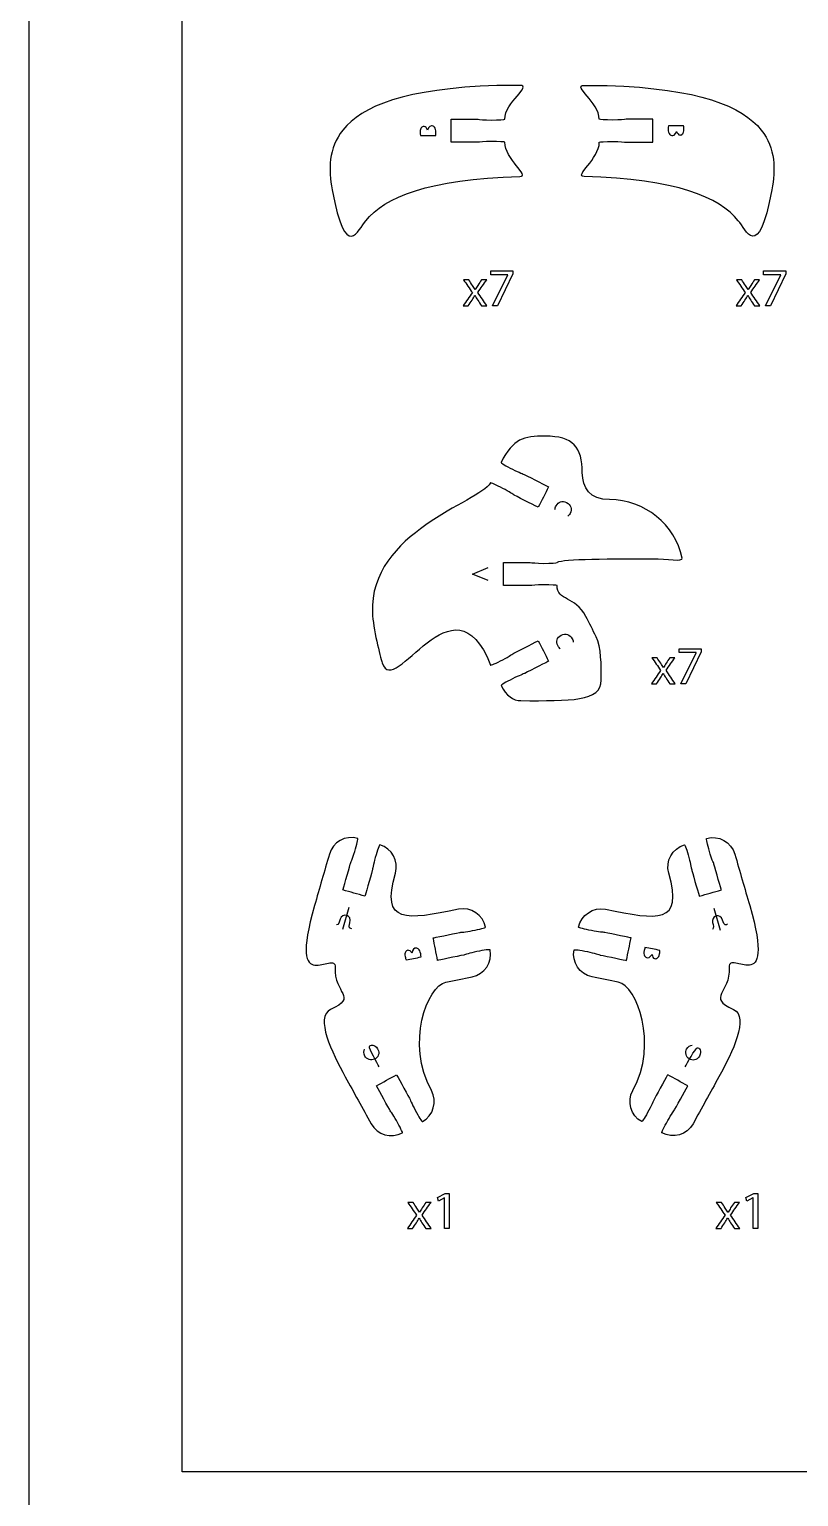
# Model space of a CAD drawing. Extents: x 0 to 1000, y 0 to 600.
# Drawn here: x 0 to 100.7, y 131.2 to 323.1 of the extents above; entities that cross this region are included whole.
import ezdxf

# ---------------------------------------------------------------- set-up
doc = ezdxf.new("R2010")
doc.units = 0
doc.header["$MEASUREMENT"] = 0
doc.layers.add('DEFAULT', color=7, linetype='CONTINUOUS')

msp = doc.modelspace()

# ---------------------------------------------------------------- linework, layer by layer
at = {"layer": 'DEFAULT', "color": 250}
for points in [[(1000.05, 0.05), (0.05, 0.05), (0.05, 600.05), (1000.05, 600.05)], [(63.31, 291.49), (63.31, 291.08), (61.31, 286.9), (60.67, 286.9), (62.66, 290.96), (62.66, 290.97), (60.42, 290.97), (60.42, 291.49)], [(99.02, 291.49), (99.02, 291.08), (97.03, 286.9), (96.38, 286.9), (98.37, 290.96), (98.37, 290.97), (96.13, 290.97), (96.13, 291.49)], [(87.95, 242.08), (87.95, 241.67), (85.95, 237.49), (85.31, 237.49), (87.3, 241.55), (87.3, 241.57), (85.06, 241.57), (85.06, 242.08)], [(54.39, 170.28), (54.38, 170.28), (53.58, 169.85), (53.46, 170.32), (54.46, 170.86), (54.99, 170.86), (54.99, 166.27), (54.39, 166.27)], [(94.76, 170.28), (94.74, 170.28), (93.94, 169.85), (93.82, 170.32), (94.83, 170.86), (95.36, 170.86), (95.36, 166.27), (94.76, 166.27)]]:
    msp.add_lwpolyline(points, close=True, dxfattribs=at)
for points in [[(166.14, 570.05), (186.14, 570.05), (186.14, 134.45), (20.05, 134.45), (20.05, 570.05), (40.56, 570.05)], [(60.07, 251), (58.04, 251.84), (60.07, 252.69)], [(41.87, 208.24), (41.04, 205.36)], [(89.61, 208.18), (90.44, 205.3)]]:
    msp.add_lwpolyline(points, dxfattribs=at)
at = {"layer": 'DEFAULT', "color": 1}
for points, knots in [([(64.24, 303.82), (52.21, 303.49), (46.54, 301.1), (44.08, 298.03), (43.08, 296.95), (41.5, 292.4), (39.68, 302.09), (39.19, 304.7), (39.16, 307.51), (41.08, 309.9), (43.53, 312.98), (49.2, 315.36), (61.24, 315.7), (62.2, 315.72), (63.2, 315.74), (64.24, 315.74), (65.9, 315.73), (62.26, 313.51), (62.26, 311.3), (62.26, 311.25), (61.48, 311.2), (60.51, 311.2), (59.54, 311.2), (58.94, 311.3), (58.76, 311.3), (57.89, 311.3), (55.26, 311.3), (55.26, 311.3), (55.26, 310.3), (55.26, 309.3), (55.26, 308.3), (55.26, 308.3), (57.89, 308.3), (58.76, 308.3), (58.94, 308.3), (59.55, 308.4), (60.51, 308.4), (61.48, 308.4), (62.25, 308.36), (62.26, 308.3), (62.26, 306.14), (65.63, 303.82), (64.24, 303.82)], [1, 1, 1, 1, 2, 2, 2, 3, 3, 3, 4, 4, 4, 5, 5, 5, 6, 6, 6, 7, 7, 7, 8, 8, 8, 9, 9, 9, 10, 10, 10, 18.51, 18.51, 18.51, 19.51, 19.51, 19.51, 20.51, 20.51, 20.51, 21.51, 21.51, 21.51, 22.51, 22.51, 22.51, 22.51]), ([(72.66, 303.82), (84.69, 303.49), (90.36, 301.1), (92.82, 298.03), (93.81, 296.95), (95.4, 292.4), (97.21, 302.09), (97.7, 304.7), (97.73, 307.51), (95.82, 309.9), (93.36, 312.98), (87.69, 315.36), (75.66, 315.7), (74.7, 315.72), (73.7, 315.74), (72.66, 315.74), (71, 315.73), (74.63, 313.51), (74.63, 311.3), (74.63, 311.25), (75.42, 311.2), (76.38, 311.2), (77.35, 311.2), (77.96, 311.3), (78.13, 311.3), (79.01, 311.3), (81.63, 311.3), (81.63, 311.3), (81.63, 310.3), (81.63, 309.3), (81.63, 308.3), (81.63, 308.3), (79.01, 308.3), (78.13, 308.3), (77.96, 308.3), (77.35, 308.4), (76.38, 308.4), (75.42, 308.4), (74.64, 308.36), (74.63, 308.3), (74.63, 306.14), (71.26, 303.82), (72.66, 303.82)], [1, 1, 1, 1, 2, 2, 2, 3, 3, 3, 4, 4, 4, 5, 5, 5, 6, 6, 6, 7, 7, 7, 8, 8, 8, 9, 9, 9, 10, 10, 10, 18.51, 18.51, 18.51, 19.51, 19.51, 19.51, 20.51, 20.51, 20.51, 21.51, 21.51, 21.51, 22.51, 22.51, 22.51, 22.51]), ([(85.49, 253.93), (85.59, 253.4), (83.48, 253.84), (81.64, 253.84), (74.71, 253.84), (69.1, 253.78), (69.1, 253.34), (69.1, 253.29), (68.32, 253.24), (67.35, 253.24), (66.38, 253.24), (65.77, 253.34), (65.6, 253.34), (64.43, 253.34), (63.26, 253.34), (62.1, 253.34), (62.1, 252.34), (62.1, 251.34), (62.1, 250.34), (63.26, 250.34), (64.43, 250.34), (65.6, 250.34), (65.77, 250.34), (66.38, 250.44), (67.35, 250.44), (68.32, 250.44), (69.1, 250.4), (69.1, 250.34), (69.1, 248.32), (71.5, 248.98), (72.87, 246.31), (73.32, 245.42), (73.78, 244.53), (74.23, 243.63), (74.89, 242.33), (74.89, 239.91), (74.89, 237.99), (74.89, 235.11), (70.84, 235.29), (64.37, 235.29), (63.36, 235.29), (62.45, 235.92), (61.77, 237.26), (61.74, 237.31), (62.42, 237.71), (63.28, 238.15), (64.14, 238.59), (64.73, 238.78), (64.88, 238.86), (65.66, 239.26), (68, 240.45), (68, 240.45), (67.54, 241.34), (67.09, 242.23), (66.63, 243.12), (66.63, 243.12), (64.29, 241.93), (63.52, 241.53), (63.36, 241.45), (62.87, 241.08), (62.01, 240.64), (61.14, 240.2), (60.42, 239.89), (60.4, 239.94), (55.57, 252.3), (47.81, 235.26), (46.23, 240.24), (45.96, 241.09), (45.02, 244.73), (44.94, 246.8), (44.52, 257.34), (58.87, 261.21), (60.4, 263.75), (60.42, 263.8), (61.14, 263.48), (62, 263.04), (62.87, 262.61), (63.36, 262.24), (63.51, 262.16), (64.29, 261.76), (66.63, 260.57), (66.63, 260.57), (67.09, 261.46), (67.54, 262.35), (68, 263.24), (68, 263.24), (65.66, 264.43), (64.88, 264.83), (64.73, 264.91), (64.14, 265.1), (63.28, 265.54), (62.42, 265.98), (61.74, 266.37), (61.77, 266.42), (63.39, 269.6), (64.7, 269.87), (67.56, 269.87), (71.18, 269.87), (72.41, 268.48), (72.41, 265.1), (72.41, 263.11), (73.38, 261.57), (75.98, 261.57), (80.64, 261.57), (84.53, 258.3), (85.49, 253.93)], [1, 1, 1, 1, 2, 2, 2, 3, 3, 3, 4, 4, 4, 5, 5, 5, 14.92, 14.92, 14.92, 23.42, 23.42, 23.42, 33.34, 33.34, 33.34, 34.34, 34.34, 34.34, 35.34, 35.34, 35.34, 36.34, 36.34, 36.34, 44.846233, 44.846233, 44.846233, 45.846233, 45.846233, 45.846233, 46.846233, 46.846233, 46.846233, 47.846233, 47.846233, 47.846233, 48.846233, 48.846233, 48.846233, 49.846233, 49.846233, 49.846233, 50.846233, 50.846233, 50.846233, 59.35266, 59.35266, 59.35266, 60.35266, 60.35266, 60.35266, 61.35266, 61.35266, 61.35266, 62.35266, 62.35266, 62.35266, 63.35266, 63.35266, 63.35266, 64.35266, 64.35266, 64.35266, 65.35266, 65.35266, 65.35266, 66.35266, 66.35266, 66.35266, 67.35266, 67.35266, 67.35266, 68.35266, 68.35266, 68.35266, 76.859087, 76.859087, 76.859087, 77.859087, 77.859087, 77.859087, 78.859087, 78.859087, 78.859087, 79.859087, 79.859087, 79.859087, 80.859087, 80.859087, 80.859087, 81.859087, 81.859087, 81.859087, 82.859087, 82.859087, 82.859087, 83.859087, 83.859087, 83.859087, 83.859087]), ([(37.37, 208.5), (38.01, 210.74), (38.66, 212.98), (39.31, 215.22), (39.77, 216.82), (41.42, 217.74), (43.02, 217.28), (43.07, 217.26), (42.9, 216.49), (42.63, 215.57), (42.36, 214.64), (42.1, 214.08), (42.05, 213.91), (41.81, 213.07), (41.08, 210.55), (41.08, 210.55), (42.04, 210.27), (43, 210), (43.96, 209.72), (43.96, 209.72), (44.69, 212.24), (44.93, 213.08), (44.98, 213.25), (45.05, 213.86), (45.32, 214.79), (45.59, 215.72), (45.85, 216.46), (45.9, 216.44), (47.5, 215.99), (48.42, 214.32), (47.95, 212.73), (46.02, 206.01), (49.36, 206.63), (56.22, 208.01), (57.85, 208.34), (59.43, 207.29), (59.75, 205.66), (59.73, 205.6), (58.98, 205.41), (58.06, 205.22), (57.11, 205.03), (56.49, 205.01), (56.32, 204.98), (55.46, 204.8), (52.89, 204.28), (52.89, 204.28), (53.09, 203.3), (53.28, 202.32), (53.48, 201.34), (53.48, 201.34), (56.05, 201.86), (56.91, 202.03), (57.08, 202.07), (57.66, 202.29), (58.61, 202.48), (59.56, 202.67), (60.34, 202.78), (60.35, 202.72), (60.67, 201.09), (59.62, 199.51), (58, 199.19), (56.85, 198.96), (55.71, 198.73), (54.56, 198.5), (52.12, 198), (49.27, 190.46), (52.66, 184.33), (53.46, 182.88), (52.93, 181.05), (51.48, 180.25), (51.43, 180.22), (51.01, 180.89), (50.55, 181.74), (50.08, 182.58), (49.87, 183.17), (49.79, 183.32), (49.36, 184.08), (48.1, 186.38), (48.1, 186.38), (47.22, 185.9), (46.35, 185.41), (45.47, 184.93), (45.47, 184.93), (46.74, 182.63), (47.16, 181.86), (47.24, 181.71), (47.63, 181.23), (48.1, 180.38), (48.56, 179.54), (48.91, 178.83), (48.86, 178.8), (47.4, 178), (45.58, 178.52), (44.78, 179.97), (43.65, 182.02), (42.52, 184.06), (41.39, 186.1), (39.64, 189.28), (37.38, 193.95), (39.48, 194.92), (43.11, 196.59), (39.87, 196.96), (40.06, 200.41), (40.2, 202.95), (33.75, 195.98), (37.37, 208.5)], [0, 0, 0, 0, 19.837681, 19.837681, 19.837681, 20.837681, 20.837681, 20.837681, 21.837681, 21.837681, 21.837681, 22.837681, 22.837681, 22.837681, 23.837681, 23.837681, 23.837681, 32.351317, 32.351317, 32.351317, 33.351317, 33.351317, 33.351317, 34.351317, 34.351317, 34.351317, 35.351317, 35.351317, 35.351317, 36.351317, 36.351317, 36.351317, 37.351317, 37.351317, 37.351317, 38.361317, 38.361317, 38.361317, 39.361317, 39.361317, 39.361317, 40.361317, 40.361317, 40.361317, 41.361317, 41.361317, 41.361317, 49.868844, 49.868844, 49.868844, 50.868844, 50.868844, 50.868844, 51.868844, 51.868844, 51.868844, 52.868844, 52.868844, 52.868844, 53.868844, 53.868844, 53.868844, 63.792321, 63.792321, 63.792321, 64.792321, 64.792321, 64.792321, 65.792321, 65.792321, 65.792321, 66.792321, 66.792321, 66.792321, 67.792321, 67.792321, 67.792321, 68.792321, 68.792321, 68.792321, 77.300822, 77.300822, 77.300822, 78.300822, 78.300822, 78.300822, 79.300822, 79.300822, 79.300822, 80.300822, 80.300822, 80.300822, 81.300822, 81.300822, 81.300822, 101.147155, 101.147155, 101.147155, 102.147155, 102.147155, 102.147155, 103.147155, 103.147155, 103.147155, 104.147155, 104.147155, 104.147155, 104.147155]), ([(94.31, 208.5), (93.66, 210.74), (93.01, 212.98), (92.37, 215.22), (91.91, 216.82), (90.25, 217.74), (88.66, 217.28), (88.6, 217.26), (88.78, 216.49), (89.04, 215.57), (89.31, 214.64), (89.58, 214.08), (89.63, 213.91), (89.87, 213.07), (90.6, 210.55), (90.6, 210.55), (89.63, 210.27), (88.67, 210), (87.71, 209.72), (87.71, 209.72), (86.98, 212.24), (86.74, 213.08), (86.69, 213.25), (86.62, 213.86), (86.36, 214.79), (86.09, 215.72), (85.83, 216.46), (85.77, 216.44), (84.18, 215.99), (83.26, 214.32), (83.72, 212.73), (85.66, 206.01), (82.32, 206.63), (75.45, 208.01), (73.83, 208.34), (72.25, 207.29), (71.92, 205.66), (71.95, 205.6), (72.69, 205.41), (73.62, 205.22), (74.57, 205.03), (75.18, 205.01), (75.35, 204.98), (76.21, 204.8), (78.79, 204.28), (78.79, 204.28), (78.59, 203.3), (78.39, 202.32), (78.19, 201.34), (78.19, 201.34), (75.62, 201.86), (74.76, 202.03), (74.6, 202.07), (74.02, 202.29), (73.07, 202.48), (72.12, 202.67), (71.34, 202.78), (71.33, 202.72), (71, 201.09), (72.05, 199.51), (73.68, 199.19), (74.82, 198.96), (75.97, 198.73), (77.11, 198.5), (79.55, 198), (82.4, 190.46), (79.02, 184.33), (78.21, 182.88), (78.74, 181.05), (80.19, 180.25), (80.24, 180.22), (80.66, 180.89), (81.13, 181.74), (81.6, 182.58), (81.8, 183.17), (81.89, 183.32), (82.31, 184.08), (83.58, 186.38), (83.58, 186.38), (84.45, 185.9), (85.33, 185.41), (86.21, 184.93), (86.21, 184.93), (84.94, 182.63), (84.52, 181.86), (84.43, 181.71), (84.05, 181.23), (83.58, 180.38), (83.11, 179.54), (82.77, 178.83), (82.82, 178.8), (84.27, 178), (86.1, 178.52), (86.9, 179.97), (88.03, 182.02), (89.15, 184.06), (90.28, 186.1), (92.04, 189.28), (94.3, 193.95), (92.2, 194.92), (88.57, 196.59), (91.8, 196.96), (91.62, 200.41), (91.48, 202.95), (97.92, 195.98), (94.31, 208.5)], [1, 1, 1, 1, 20.837681, 20.837681, 20.837681, 21.837681, 21.837681, 21.837681, 22.837681, 22.837681, 22.837681, 23.837681, 23.837681, 23.837681, 24.837681, 24.837681, 24.837681, 33.351317, 33.351317, 33.351317, 34.351317, 34.351317, 34.351317, 35.351317, 35.351317, 35.351317, 36.351317, 36.351317, 36.351317, 37.351317, 37.351317, 37.351317, 38.351317, 38.351317, 38.351317, 39.361317, 39.361317, 39.361317, 40.361317, 40.361317, 40.361317, 41.361317, 41.361317, 41.361317, 42.361317, 42.361317, 42.361317, 50.868844, 50.868844, 50.868844, 51.868844, 51.868844, 51.868844, 52.868844, 52.868844, 52.868844, 53.868844, 53.868844, 53.868844, 54.868844, 54.868844, 54.868844, 64.792321, 64.792321, 64.792321, 65.792321, 65.792321, 65.792321, 66.792321, 66.792321, 66.792321, 67.792321, 67.792321, 67.792321, 68.792321, 68.792321, 68.792321, 69.792321, 69.792321, 69.792321, 78.300822, 78.300822, 78.300822, 79.300822, 79.300822, 79.300822, 80.300822, 80.300822, 80.300822, 81.300822, 81.300822, 81.300822, 82.300822, 82.300822, 82.300822, 102.147155, 102.147155, 102.147155, 103.147155, 103.147155, 103.147155, 104.147155, 104.147155, 104.147155, 105.147155, 105.147155, 105.147155, 105.147155])]:
    msp.add_open_spline(points, degree=3, knots=knots, dxfattribs=at)
at = {"layer": 'DEFAULT', "color": 250}
for points, knots in [([(51.24, 309.16), (51.21, 309.28), (51.2, 309.46), (51.2, 309.64), (51.2, 309.9), (51.24, 310.07), (51.34, 310.19), (51.42, 310.3), (51.54, 310.36), (51.7, 310.36), (51.89, 310.36), (52.06, 310.11), (52.14, 309.89), (52.14, 309.89), (52.36, 310.44), (52.66, 310.44), (52.83, 310.44), (52.96, 310.37), (53.06, 310.27), (53.19, 310.12), (53.25, 309.9), (53.25, 309.57), (53.25, 309.39), (53.24, 309.25), (53.22, 309.16), (52.56, 309.16), (51.9, 309.16), (51.24, 309.16)], [5.635, 5.635, 5.635, 5.635, 6.635, 6.635, 6.635, 7.635, 7.635, 7.635, 8.635, 8.635, 8.635, 9.635, 9.635, 9.635, 10.635, 10.635, 10.635, 11.635, 11.635, 11.635, 12.635, 12.635, 12.635, 13.635, 13.635, 13.635, 19.27, 19.27, 19.27, 19.27]), ([(85.66, 310.44), (85.68, 310.32), (85.7, 310.14), (85.7, 309.96), (85.7, 309.7), (85.66, 309.53), (85.55, 309.41), (85.48, 309.3), (85.36, 309.24), (85.2, 309.24), (85, 309.24), (84.83, 309.49), (84.75, 309.71), (84.75, 309.71), (84.54, 309.16), (84.24, 309.16), (84.07, 309.16), (83.93, 309.23), (83.84, 309.33), (83.71, 309.47), (83.65, 309.7), (83.65, 310.03), (83.65, 310.21), (83.66, 310.35), (83.67, 310.44), (84.33, 310.44), (85, 310.44), (85.66, 310.44)], [5.635, 5.635, 5.635, 5.635, 6.635, 6.635, 6.635, 7.635, 7.635, 7.635, 8.635, 8.635, 8.635, 9.635, 9.635, 9.635, 10.635, 10.635, 10.635, 11.635, 11.635, 11.635, 12.635, 12.635, 12.635, 13.635, 13.635, 13.635, 19.27, 19.27, 19.27, 19.27]), ([(57.55, 290.32), (57.71, 290.07), (57.88, 289.83), (58.04, 289.58), (58.17, 289.39), (58.27, 289.22), (58.39, 289.03), (58.39, 289.03), (58.4, 289.03), (58.41, 289.03), (58.52, 289.23), (58.63, 289.41), (58.74, 289.59), (58.9, 289.83), (59.06, 290.07), (59.23, 290.32), (59.45, 290.32), (59.67, 290.32), (59.9, 290.32), (59.51, 289.77), (59.12, 289.22), (58.73, 288.67), (59.13, 288.08), (59.53, 287.49), (59.93, 286.9), (59.7, 286.9), (59.46, 286.9), (59.23, 286.9), (59.06, 287.16), (58.89, 287.41), (58.72, 287.67), (58.59, 287.87), (58.48, 288.06), (58.36, 288.26), (58.35, 288.26), (58.35, 288.26), (58.34, 288.26), (58.23, 288.06), (58.11, 287.88), (57.98, 287.67), (57.82, 287.41), (57.65, 287.16), (57.49, 286.9), (57.26, 286.9), (57.03, 286.9), (56.8, 286.9), (57.21, 287.48), (57.61, 288.06), (58.02, 288.64), (57.63, 289.2), (57.25, 289.76), (56.86, 290.32), (57.09, 290.32), (57.32, 290.32), (57.55, 290.32)], [0, 0, 0, 0, 2.496157, 2.496157, 2.496157, 3.496157, 3.496157, 3.496157, 3.556157, 3.556157, 3.556157, 4.556157, 4.556157, 4.556157, 7.025983, 7.025983, 7.025983, 8.925983, 8.925983, 8.925983, 14.653842, 14.653842, 14.653842, 20.70228, 20.70228, 20.70228, 22.70328, 22.70328, 22.70328, 25.30581, 25.30581, 25.30581, 26.30581, 26.30581, 26.30581, 26.34581, 26.34581, 26.34581, 27.34581, 27.34581, 27.34581, 29.937481, 29.937481, 29.937481, 31.878481, 31.878481, 31.878481, 37.899608, 37.899608, 37.899608, 43.66463, 43.66463, 43.66463, 45.62463, 45.62463, 45.62463, 45.62463]), ([(93.26, 290.32), (93.43, 290.07), (93.59, 289.83), (93.75, 289.58), (93.88, 289.39), (93.98, 289.22), (94.1, 289.03), (94.1, 289.03), (94.11, 289.03), (94.12, 289.03), (94.23, 289.23), (94.34, 289.41), (94.46, 289.59), (94.62, 289.83), (94.78, 290.07), (94.94, 290.32), (95.16, 290.32), (95.38, 290.32), (95.61, 290.32), (95.22, 289.77), (94.83, 289.22), (94.44, 288.67), (94.84, 288.08), (95.24, 287.49), (95.64, 286.9), (95.41, 286.9), (95.17, 286.9), (94.94, 286.9), (94.77, 287.16), (94.6, 287.41), (94.44, 287.67), (94.3, 287.87), (94.19, 288.06), (94.07, 288.26), (94.06, 288.26), (94.06, 288.26), (94.05, 288.26), (93.94, 288.06), (93.82, 287.88), (93.69, 287.67), (93.53, 287.41), (93.37, 287.16), (93.2, 286.9), (92.97, 286.9), (92.74, 286.9), (92.52, 286.9), (92.92, 287.48), (93.33, 288.06), (93.73, 288.64), (93.34, 289.2), (92.96, 289.76), (92.57, 290.32), (92.8, 290.32), (93.03, 290.32), (93.26, 290.32)], [0, 0, 0, 0, 2.496157, 2.496157, 2.496157, 3.496157, 3.496157, 3.496157, 3.556157, 3.556157, 3.556157, 4.556157, 4.556157, 4.556157, 7.025432, 7.025432, 7.025432, 8.926432, 8.926432, 8.926432, 14.654291, 14.654291, 14.654291, 20.701604, 20.701604, 20.701604, 22.701604, 22.701604, 22.701604, 25.304134, 25.304134, 25.304134, 26.304134, 26.304134, 26.304134, 26.344134, 26.344134, 26.344134, 27.344134, 27.344134, 27.344134, 29.935806, 29.935806, 29.935806, 31.876806, 31.876806, 31.876806, 37.897932, 37.897932, 37.897932, 43.662954, 43.662954, 43.662954, 45.622954, 45.622954, 45.622954, 45.622954]), ([(68.83, 260.27), (68.83, 260.37), (68.88, 260.57), (68.99, 260.78), (69.25, 261.29), (69.76, 261.51), (70.35, 261.21), (70.92, 260.92), (71.1, 260.34), (70.82, 259.78), (70.7, 259.56), (70.58, 259.44), (70.52, 259.4)], [0, 0, 0, 0, 1, 1, 1, 2, 2, 2, 3, 3, 3, 4, 4, 4, 4]), ([(69.53, 242.06), (69.44, 242.13), (69.31, 242.28), (69.2, 242.49), (68.94, 243), (69.06, 243.55), (69.65, 243.85), (70.22, 244.14), (70.79, 243.95), (71.08, 243.39), (71.2, 243.17), (71.22, 243), (71.22, 242.93)], [0, 0, 0, 0, 1, 1, 1, 2, 2, 2, 3, 3, 3, 4, 4, 4, 4]), ([(82.19, 240.91), (82.35, 240.67), (82.52, 240.42), (82.68, 240.18), (82.8, 239.99), (82.91, 239.81), (83.02, 239.62), (83.03, 239.62), (83.04, 239.62), (83.04, 239.62), (83.16, 239.82), (83.27, 240), (83.38, 240.18), (83.54, 240.43), (83.7, 240.67), (83.86, 240.91), (84.09, 240.91), (84.31, 240.91), (84.53, 240.91), (84.15, 240.36), (83.76, 239.81), (83.37, 239.26), (83.77, 238.67), (84.17, 238.08), (84.57, 237.49), (84.33, 237.49), (84.1, 237.49), (83.86, 237.49), (83.7, 237.75), (83.53, 238.01), (83.36, 238.26), (83.23, 238.46), (83.12, 238.65), (83, 238.86), (82.99, 238.86), (82.99, 238.86), (82.98, 238.86), (82.87, 238.65), (82.75, 238.47), (82.62, 238.26), (82.46, 238.01), (82.29, 237.75), (82.13, 237.49), (81.9, 237.49), (81.67, 237.49), (81.44, 237.49), (81.85, 238.08), (82.25, 238.66), (82.66, 239.24), (82.27, 239.8), (81.89, 240.35), (81.5, 240.91), (81.73, 240.91), (81.96, 240.91), (82.19, 240.91)], [0, 0, 0, 0, 2.496157, 2.496157, 2.496157, 3.496157, 3.496157, 3.496157, 3.556157, 3.556157, 3.556157, 4.556157, 4.556157, 4.556157, 7.025432, 7.025432, 7.025432, 8.926432, 8.926432, 8.926432, 14.654291, 14.654291, 14.654291, 20.701604, 20.701604, 20.701604, 22.701604, 22.701604, 22.701604, 25.304134, 25.304134, 25.304134, 26.304134, 26.304134, 26.304134, 26.344134, 26.344134, 26.344134, 27.344134, 27.344134, 27.344134, 29.935806, 29.935806, 29.935806, 31.876806, 31.876806, 31.876806, 37.897932, 37.897932, 37.897932, 43.662954, 43.662954, 43.662954, 45.622954, 45.622954, 45.622954, 45.622954]), ([(42.27, 205.48), (42.04, 205.45), (41.78, 205.52), (42, 206.26), (42.14, 206.74), (41.92, 207.12), (41.58, 207.21), (41.24, 207.31), (40.83, 207.09), (40.73, 206.72), (40.62, 206.35), (40.47, 205.97), (40.24, 205.97)], [0, 0, 0, 0, 1, 1, 1, 2, 2, 2, 3, 3, 3, 4, 4, 4, 4]), ([(91.41, 206.06), (91.24, 205.91), (90.98, 205.83), (90.77, 206.58), (90.63, 207.05), (90.25, 207.26), (89.91, 207.16), (89.57, 207.06), (89.34, 206.66), (89.45, 206.29), (89.55, 205.92), (89.63, 205.51), (89.44, 205.39)], [0, 0, 0, 0, 1, 1, 1, 2, 2, 2, 3, 3, 3, 4, 4, 4, 4]), ([(49.36, 201.39), (49.32, 201.5), (49.26, 201.67), (49.23, 201.85), (49.18, 202.11), (49.19, 202.28), (49.26, 202.42), (49.32, 202.54), (49.42, 202.63), (49.58, 202.66), (49.77, 202.7), (49.99, 202.48), (50.11, 202.29), (50.11, 202.29), (50.21, 202.86), (50.5, 202.92), (50.67, 202.96), (50.82, 202.91), (50.93, 202.83), (51.09, 202.72), (51.19, 202.51), (51.26, 202.19), (51.29, 202.01), (51.31, 201.87), (51.31, 201.79), (50.66, 201.65), (50.01, 201.52), (49.36, 201.39)], [5.635011, 5.635011, 5.635011, 5.635011, 6.635011, 6.635011, 6.635011, 7.635011, 7.635011, 7.635011, 8.635011, 8.635011, 8.635011, 9.635011, 9.635011, 9.635011, 10.635011, 10.635011, 10.635011, 11.635011, 11.635011, 11.635011, 12.635011, 12.635011, 12.635011, 13.635011, 13.635011, 13.635011, 19.270021, 19.270021, 19.270021, 19.270021]), ([(82.56, 202.64), (82.56, 202.53), (82.55, 202.35), (82.51, 202.17), (82.46, 201.91), (82.38, 201.75), (82.26, 201.65), (82.16, 201.56), (82.03, 201.53), (81.87, 201.56), (81.68, 201.6), (81.57, 201.88), (81.53, 202.11), (81.53, 202.11), (81.22, 201.61), (80.92, 201.67), (80.75, 201.71), (80.64, 201.8), (80.56, 201.92), (80.46, 202.08), (80.45, 202.32), (80.51, 202.64), (80.55, 202.82), (80.59, 202.95), (80.61, 203.03), (81.26, 202.9), (81.91, 202.77), (82.56, 202.64)], [5.635011, 5.635011, 5.635011, 5.635011, 6.635011, 6.635011, 6.635011, 7.635011, 7.635011, 7.635011, 8.635011, 8.635011, 8.635011, 9.635011, 9.635011, 9.635011, 10.635011, 10.635011, 10.635011, 11.635011, 11.635011, 11.635011, 12.635011, 12.635011, 12.635011, 13.635011, 13.635011, 13.635011, 19.270021, 19.270021, 19.270021, 19.270021]), ([(45.83, 187.41), (45.59, 187.85), (44.48, 189.8), (44.56, 190.06), (44.63, 190.33), (45.26, 190.41), (45.62, 189.76), (45.97, 189.12), (45.66, 188.66), (45.23, 188.43), (44.8, 188.19), (44.15, 188.44), (43.95, 188.8), (43.76, 189.15), (43.81, 189.51), (43.91, 189.72)], [0, 0, 0, 0, 1, 1, 1, 2, 2, 2, 3, 3, 3, 4, 4, 4, 5, 5, 5, 5]), ([(85.87, 187.4), (86.11, 187.84), (87.17, 189.81), (87.43, 189.89), (87.7, 189.96), (88.1, 189.48), (87.75, 188.83), (87.39, 188.19), (86.84, 188.21), (86.41, 188.45), (85.98, 188.69), (85.84, 189.37), (86.04, 189.72), (86.23, 190.08), (86.57, 190.23), (86.8, 190.25)], [0, 0, 0, 0, 1, 1, 1, 2, 2, 2, 3, 3, 3, 4, 4, 4, 5, 5, 5, 5]), ([(50.26, 169.69), (50.43, 169.44), (50.59, 169.2), (50.75, 168.95), (50.88, 168.76), (50.98, 168.59), (51.1, 168.4), (51.1, 168.4), (51.11, 168.4), (51.12, 168.4), (51.23, 168.6), (51.34, 168.78), (51.46, 168.96), (51.62, 169.2), (51.78, 169.45), (51.94, 169.69), (52.16, 169.69), (52.38, 169.69), (52.61, 169.69), (52.22, 169.14), (51.83, 168.59), (51.44, 168.04), (51.84, 167.45), (52.24, 166.86), (52.64, 166.27), (52.41, 166.27), (52.17, 166.27), (51.94, 166.27), (51.77, 166.53), (51.6, 166.79), (51.43, 167.04), (51.3, 167.24), (51.19, 167.43), (51.07, 167.64), (51.06, 167.64), (51.06, 167.64), (51.05, 167.64), (50.94, 167.43), (50.82, 167.25), (50.69, 167.04), (50.53, 166.79), (50.36, 166.53), (50.2, 166.27), (49.97, 166.27), (49.74, 166.27), (49.52, 166.27), (49.92, 166.85), (50.32, 167.44), (50.73, 168.02), (50.34, 168.57), (49.96, 169.13), (49.57, 169.69), (49.8, 169.69), (50.03, 169.69), (50.26, 169.69)], [0, 0, 0, 0, 2.49699, 2.49699, 2.49699, 3.49699, 3.49699, 3.49699, 3.55699, 3.55699, 3.55699, 4.55699, 4.55699, 4.55699, 7.026817, 7.026817, 7.026817, 8.926817, 8.926817, 8.926817, 14.655492, 14.655492, 14.655492, 20.703931, 20.703931, 20.703931, 22.704931, 22.704931, 22.704931, 25.30746, 25.30746, 25.30746, 26.30746, 26.30746, 26.30746, 26.34746, 26.34746, 26.34746, 27.34746, 27.34746, 27.34746, 29.939132, 29.939132, 29.939132, 31.880132, 31.880132, 31.880132, 37.902079, 37.902079, 37.902079, 43.667101, 43.667101, 43.667101, 45.627101, 45.627101, 45.627101, 45.627101]), ([(90.63, 169.69), (90.79, 169.44), (90.95, 169.2), (91.11, 168.95), (91.24, 168.76), (91.35, 168.59), (91.46, 168.4), (91.47, 168.4), (91.47, 168.4), (91.48, 168.4), (91.59, 168.6), (91.71, 168.78), (91.82, 168.96), (91.98, 169.2), (92.14, 169.45), (92.3, 169.69), (92.52, 169.69), (92.75, 169.69), (92.97, 169.69), (92.58, 169.14), (92.19, 168.59), (91.81, 168.04), (92.21, 167.45), (92.61, 166.86), (93.01, 166.27), (92.77, 166.27), (92.54, 166.27), (92.3, 166.27), (92.13, 166.53), (91.97, 166.79), (91.8, 167.04), (91.66, 167.24), (91.55, 167.43), (91.43, 167.64), (91.43, 167.64), (91.42, 167.64), (91.42, 167.64), (91.3, 167.43), (91.19, 167.25), (91.06, 167.04), (90.89, 166.79), (90.73, 166.53), (90.56, 166.27), (90.34, 166.27), (90.11, 166.27), (89.88, 166.27), (90.28, 166.85), (90.69, 167.44), (91.09, 168.02), (90.71, 168.57), (90.32, 169.13), (89.94, 169.69), (90.17, 169.69), (90.4, 169.69), (90.63, 169.69)], [0, 0, 0, 0, 2.49699, 2.49699, 2.49699, 3.49699, 3.49699, 3.49699, 3.55699, 3.55699, 3.55699, 4.55699, 4.55699, 4.55699, 7.026266, 7.026266, 7.026266, 8.927266, 8.927266, 8.927266, 14.655941, 14.655941, 14.655941, 20.703255, 20.703255, 20.703255, 22.703255, 22.703255, 22.703255, 25.305785, 25.305785, 25.305785, 26.305785, 26.305785, 26.305785, 26.345785, 26.345785, 26.345785, 27.345785, 27.345785, 27.345785, 29.937456, 29.937456, 29.937456, 31.878456, 31.878456, 31.878456, 37.900403, 37.900403, 37.900403, 43.665425, 43.665425, 43.665425, 45.625425, 45.625425, 45.625425, 45.625425])]:
    msp.add_open_spline(points, degree=3, knots=knots, dxfattribs=at)

doc.saveas('drawing.dxf')
